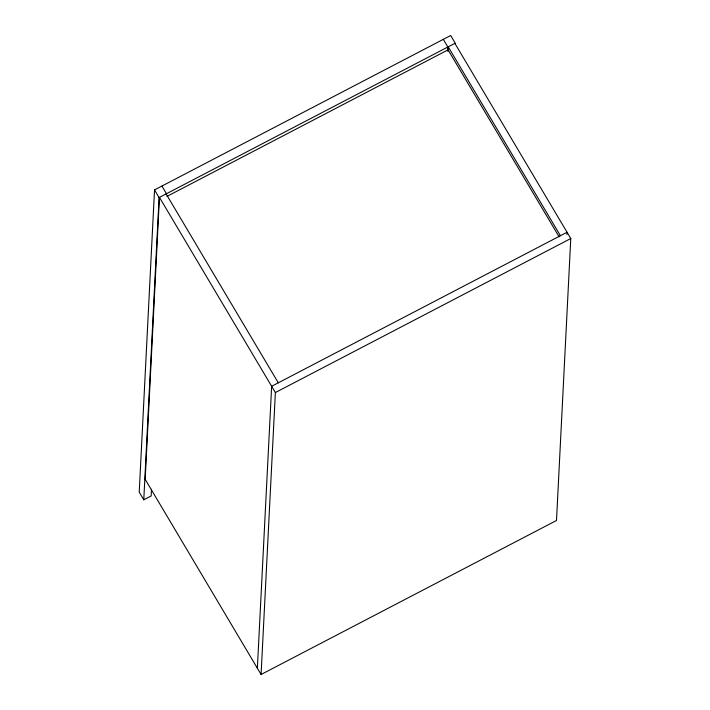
<?xml version="1.0" encoding="UTF-8"?>
<svg xmlns="http://www.w3.org/2000/svg" width="710" height="710" viewBox="0 0 710 710"><rect width="100%" height="100%" fill="white"/><g stroke="black" fill="none" stroke-linecap="round" stroke-linejoin="round"><path stroke-width="1.06" d="M143.775 499.813L159.084 197.575L455.234 43.168L450.681 35.5L154.531 189.907L139.222 492.145L143.775 499.813L151.159 495.962L151.496 489.323M257.366 668.225L271.646 386.275L567.05 232.259L566.935 234.469M261.085 674.5L275.373 392.55L159.457 197.38L145.177 479.33L261.085 674.5L556.498 520.483L570.778 238.533L454.861 43.363M447.655 50.854L447.85 47.02L443.297 39.352M447.992 51.244L448.214 46.824L560.403 235.729M166.93 196.421L448.063 49.851L559.125 236.847M275.373 392.55L570.778 238.533M161.915 186.055L166.477 193.724M166.105 193.91L278.293 382.814M154.531 189.907L159.084 197.575"/></g></svg>
